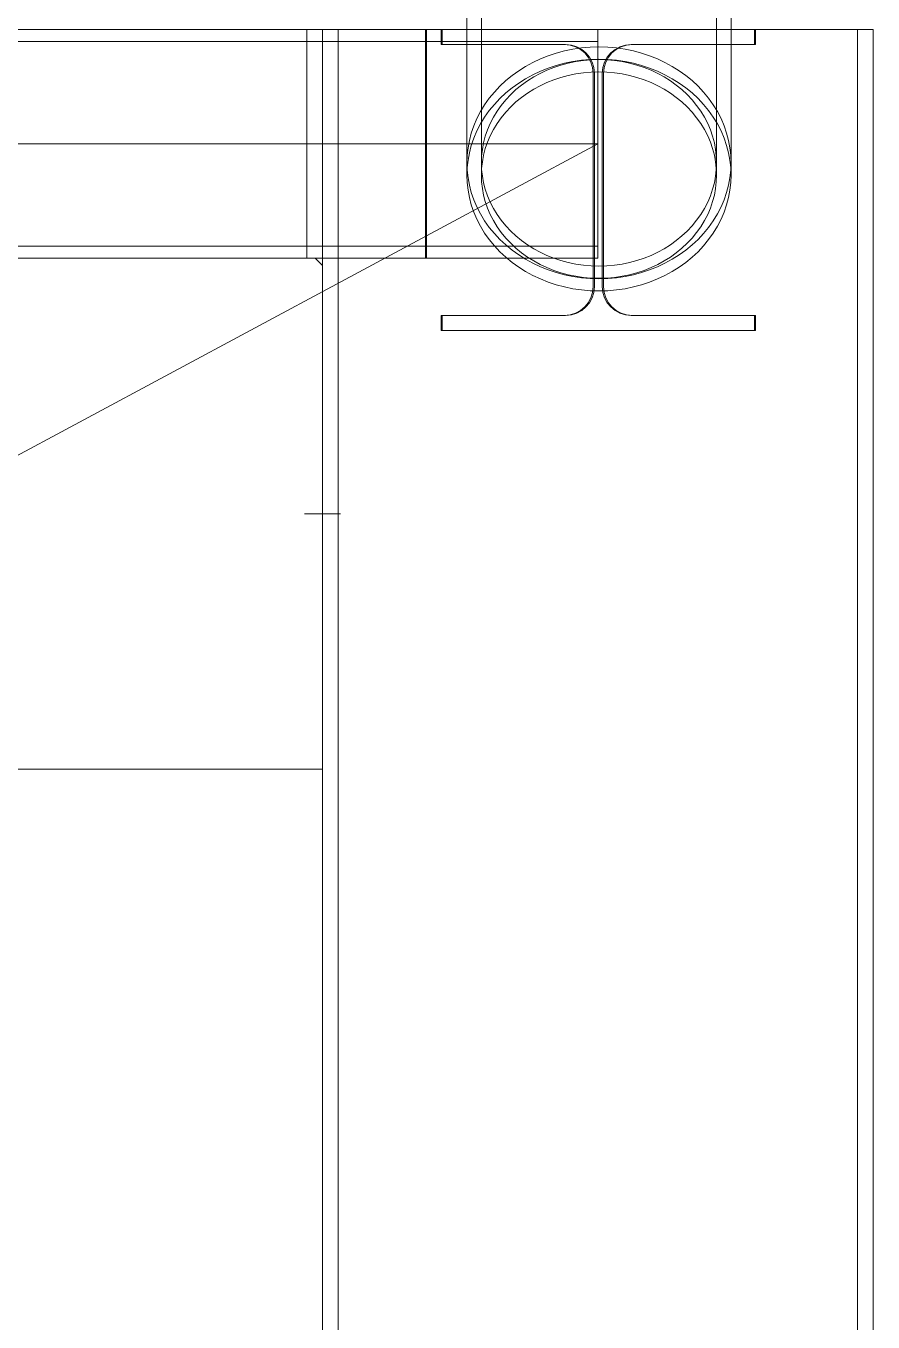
# Model space of a CAD drawing. Header units: millimetres. Extents: x -6949 to 305728, y -55091 to 76684.
# Drawn here: x 22025 to 22729, y 10927 to 12003 of the extents above; entities that cross this region are included whole.
import ezdxf

# ---------------------------------------------------------------- set-up
doc = ezdxf.new("R2010")
doc.units = ezdxf.units.MM
doc.layers.add('A-DETL', color=7, linetype='Continuous', lineweight=18, true_color=0x00a600)
for name, color, linetype, lineweight in [('S-BEAM', 5, 'Continuous', 18), ('S-COLS', 7, 'Continuous', 18), ('S-FSTN', 7, 'Continuous', 18)]:
    doc.layers.add(name, color=color, linetype=linetype, lineweight=lineweight)

# ---------------------------------------------------------------- blocks, each defined once
blk = doc.blocks.new('h-wide flange beams - HE200A-552744-Est')
at = {"layer": 'S-BEAM'}
for p, q in [((22258.5006, 12000.000256), (15241.5006, 12000.000256)), ((22258.5006, 12000.000256), (15241.5006, 12000.000256)), ((22258.5006, 11990.000256), (22258.5006, 12000.000256)), ((22258.5006, 12000.000256), (22258.5006, 12000.000256)), ((22258.5006, 12000.000256), (22258.5006, 11990.000256)), ((22258.5006, 11990.000256), (15241.5006, 11990.000256)), ((22258.5006, 11990.000256), (15241.5006, 11990.000256)), ((22258.5006, 11990.000256), (15241.5006, 11990.000256)), ((22258.5006, 11972.000256), (22258.5006, 11990.000256)), ((22258.5006, 11990.000256), (22258.5006, 11990.000256)), ((22258.5006, 11990.000256), (22258.5006, 11990.000256)), ((22258.5006, 11990.000256), (22258.5006, 11972.000256)), ((22258.5006, 11838.000256), (22258.5006, 11972.000256)), ((22258.5006, 11972.000256), (22258.5006, 11838.000256)), ((22258.5006, 11820.000256), (22258.5006, 11838.000256)), ((22258.5006, 11838.000256), (22258.5006, 11820.000256)), ((15241.5006, 11820.000256), (22258.5006, 11820.000256)), ((15241.5006, 11820.000256), (22258.5006, 11820.000256)), ((22258.5006, 11820.000256), (15241.5006, 11820.000256)), ((22258.5006, 11820.000256), (22258.5006, 11810.000256)), ((22258.5006, 11810.000256), (22258.5006, 11820.000256)), ((22258.5006, 11820.000256), (22258.5006, 11820.000256)), ((22258.5006, 11820.000256), (22258.5006, 11820.000256)), ((22258.5006, 11810.000256), (15241.5006, 11810.000256)), ((22258.5006, 11810.000256), (15241.5006, 11810.000256)), ((22258.5006, 11810.000256), (22258.5006, 11810.000256))]:
    blk.add_line(p, q, dxfattribs=at)
blk = doc.blocks.new('h-wide flange beams - HE200A-552740-Est')
at = {"layer": 'S-BEAM'}
for p, q in [((37258.50108, 12000.000256), (30241.50108, 12000.000256)), ((37258.50108, 12000.000256), (30241.50108, 12000.000256)), ((37258.50108, 11990.000256), (37258.50108, 12000.000256)), ((37258.50108, 12000.000256), (37258.50108, 12000.000256)), ((37258.50108, 12000.000256), (37258.50108, 11990.000256)), ((37258.50108, 11990.000256), (30241.50108, 11990.000256)), ((37258.50108, 11990.000256), (30241.50108, 11990.000256)), ((37258.50108, 11990.000256), (30241.50108, 11990.000256)), ((37258.50108, 11972.000256), (37258.50108, 11990.000256)), ((37258.50108, 11990.000256), (37258.50108, 11990.000256)), ((37258.50108, 11990.000256), (37258.50108, 11990.000256)), ((37258.50108, 11990.000256), (37258.50108, 11972.000256)), ((37258.50108, 11838.000256), (37258.50108, 11972.000256)), ((37258.50108, 11972.000256), (37258.50108, 11838.000256)), ((37258.50108, 11820.000256), (37258.50108, 11838.000256)), ((37258.50108, 11838.000256), (37258.50108, 11820.000256)), ((30241.50108, 11820.000256), (37258.50108, 11820.000256)), ((30241.50108, 11820.000256), (37258.50108, 11820.000256)), ((37258.50108, 11820.000256), (30241.50108, 11820.000256)), ((37258.50108, 11820.000256), (37258.50108, 11810.000256)), ((37258.50108, 11810.000256), (37258.50108, 11820.000256)), ((37258.50108, 11820.000256), (37258.50108, 11820.000256)), ((37258.50108, 11820.000256), (37258.50108, 11820.000256)), ((37258.50108, 11810.000256), (30241.50108, 11810.000256)), ((37258.50108, 11810.000256), (30241.50108, 11810.000256)), ((37258.50108, 11810.000256), (37258.50108, 11810.000256))]:
    blk.add_line(p, q, dxfattribs=at)
blk = doc.blocks.new('h-wide flange beams - HE260A-424104-Est')
at = {"layer": 'S-BEAM'}
for p, q in [((-130, 11987.500256), (-130, 12000.000256)), ((-130, 12000.000256), (130, 12000.000256)), ((130, 12000.000256), (-130, 12000.000256)), ((-130, 12000.000256), (-130, 11987.500256)), ((-130, 12000.000256), (-130, 12000.000256)), ((130, 12000.000256), (130, 11987.500256)), ((130, 11987.500256), (130, 12000.000256)), ((130, 12000.000256), (130, 12000.000256)), ((-27.75, 11987.500256), (-130, 11987.500256)), ((-130, 11987.500256), (-27.75, 11987.500256)), ((-130, 11987.500256), (-130, 11987.500256)), ((130, 11987.500256), (27.75, 11987.500256)), ((27.75, 11987.500256), (130, 11987.500256)), ((130, 11987.500256), (130, 11987.500256)), ((-3.75, 11786.500256), (-3.75, 11963.500256)), ((-3.75, 11963.500256), (-3.75, 11786.500256)), ((3.75, 11963.500256), (3.75, 11786.500256)), ((3.75, 11786.500256), (3.75, 11963.500256)), ((-130, 11762.500256), (-27.75, 11762.500256)), ((-130, 11750.000256), (-130, 11762.500256)), ((-130, 11762.500256), (-130, 11750.000256)), ((-27.75, 11762.500256), (-130, 11762.500256)), ((-130, 11762.500256), (-130, 11762.500256)), ((27.75, 11762.500256), (130, 11762.500256)), ((130, 11762.500256), (27.75, 11762.500256)), ((130, 11762.500256), (130, 11750.000256)), ((130, 11750.000256), (130, 11762.500256)), ((130, 11762.500256), (130, 11762.500256)), ((130, 11750.000256), (-130, 11750.000256)), ((-130, 11750.000256), (130, 11750.000256)), ((-130, 11750.000256), (-130, 11750.000256)), ((130, 11750.000256), (130, 11750.000256))]:
    blk.add_line(p, q, dxfattribs=at)
for centre, start, end in [((-27.75, 11963.500256), 360, 90), ((-27.75, 11963.500256), 360, 90), ((27.75, 11963.500256), 90, 180), ((27.75, 11963.500256), 90, 180), ((-27.75, 11786.500256), 270, 360), ((-27.75, 11786.500256), 270, 360), ((27.75, 11786.500256), 180, 270), ((27.75, 11786.500256), 180, 270)]:
    blk.add_arc(centre, 24, start, end, dxfattribs=at)
blk = doc.blocks.new('h-wide flange beams - HE260A-552746-Est')
at = {"layer": 'S-BEAM'}
for p, q in [((-130, 11987.500256), (-130, 12000.000256)), ((-130, 12000.000256), (130, 12000.000256)), ((130, 12000.000256), (-130, 12000.000256)), ((-130, 12000.000256), (-130, 11987.500256)), ((-130, 12000.000256), (-130, 12000.000256)), ((130, 12000.000256), (130, 11987.500256)), ((130, 11987.500256), (130, 12000.000256)), ((130, 12000.000256), (130, 12000.000256)), ((-27.75, 11987.500256), (-130, 11987.500256)), ((-130, 11987.500256), (-27.75, 11987.500256)), ((-130, 11987.500256), (-130, 11987.500256)), ((130, 11987.500256), (27.75, 11987.500256)), ((27.75, 11987.500256), (130, 11987.500256)), ((130, 11987.500256), (130, 11987.500256)), ((-3.75, 11786.500256), (-3.75, 11963.500256)), ((-3.75, 11963.500256), (-3.75, 11786.500256)), ((3.75, 11963.500256), (3.75, 11786.500256)), ((3.75, 11786.500256), (3.75, 11963.500256)), ((-130, 11762.500256), (-27.75, 11762.500256)), ((-130, 11750.000256), (-130, 11762.500256)), ((-130, 11762.500256), (-130, 11750.000256)), ((-27.75, 11762.500256), (-130, 11762.500256)), ((-130, 11762.500256), (-130, 11762.500256)), ((27.75, 11762.500256), (130, 11762.500256)), ((130, 11762.500256), (27.75, 11762.500256)), ((130, 11762.500256), (130, 11750.000256)), ((130, 11750.000256), (130, 11762.500256)), ((130, 11762.500256), (130, 11762.500256)), ((130, 11750.000256), (-130, 11750.000256)), ((-130, 11750.000256), (130, 11750.000256)), ((-130, 11750.000256), (-130, 11750.000256)), ((130, 11750.000256), (130, 11750.000256))]:
    blk.add_line(p, q, dxfattribs=at)
for centre, start, end in [((-27.75, 11963.500256), 360, 90), ((-27.75, 11963.500256), 360, 90), ((27.75, 11963.500256), 90, 180), ((27.75, 11963.500256), 90, 180), ((-27.75, 11786.500256), 270, 360), ((-27.75, 11786.500256), 270, 360), ((27.75, 11786.500256), 180, 270), ((27.75, 11786.500256), 180, 270)]:
    blk.add_arc(centre, 24, start, end, dxfattribs=at)
blk = doc.blocks.new('h-wide flange beams - HE200A-424225-Est')
at = {"layer": 'S-BEAM'}
for p, q in [((14857.00036, 12000.000256), (7643.00036, 12000.000256)), ((14857.00036, 12000.000256), (7643.00036, 12000.000256)), ((14857.00036, 11990.000256), (14857.00036, 12000.000256)), ((14857.00036, 12000.000256), (14857.00036, 12000.000256)), ((14857.00036, 12000.000256), (14857.00036, 11990.000256)), ((14857.00036, 11990.000256), (7643.00036, 11990.000256)), ((14857.00036, 11990.000256), (7643.00036, 11990.000256)), ((14857.00036, 11990.000256), (7643.00036, 11990.000256)), ((14857.00036, 11972.000256), (14857.00036, 11990.000256)), ((14857.00036, 11990.000256), (14857.00036, 11990.000256)), ((14857.00036, 11990.000256), (14857.00036, 11990.000256)), ((14857.00036, 11990.000256), (14857.00036, 11972.000256)), ((14857.00036, 11838.000256), (14857.00036, 11972.000256)), ((14857.00036, 11972.000256), (14857.00036, 11838.000256)), ((14857.00036, 11820.000256), (14857.00036, 11838.000256)), ((14857.00036, 11838.000256), (14857.00036, 11820.000256)), ((7643.00036, 11820.000256), (14857.00036, 11820.000256)), ((7643.00036, 11820.000256), (14857.00036, 11820.000256)), ((14857.00036, 11820.000256), (7643.00036, 11820.000256)), ((14857.00036, 11820.000256), (14857.00036, 11810.000256)), ((14857.00036, 11810.000256), (14857.00036, 11820.000256)), ((14857.00036, 11820.000256), (14857.00036, 11820.000256)), ((14857.00036, 11820.000256), (14857.00036, 11820.000256)), ((14857.00036, 11810.000256), (7643.00036, 11810.000256)), ((14857.00036, 11810.000256), (7643.00036, 11810.000256)), ((14857.00036, 11810.000256), (14857.00036, 11810.000256))]:
    blk.add_line(p, q, dxfattribs=at)
blk = doc.blocks.new('Travi HE - HE200A-543390-Est')
at = {"layer": 'S-BEAM'}
for p, q in [((15144, 12000), (22358, 12000)), ((15144, 12000), (22358, 12000)), ((22358, 11990), (22358, 12000)), ((22358, 12000), (22358, 12000)), ((22358, 12000), (22358, 11990)), ((22358, 11990), (15144, 11990)), ((15144, 11990), (22358, 11990)), ((15144, 11990), (22358, 11990)), ((22358, 11972), (22358, 11990)), ((22358, 11990), (22358, 11990)), ((22358, 11990), (22358, 11990)), ((22358, 11990), (22358, 11972)), ((22358, 11838), (22358, 11972)), ((22358, 11972), (22358, 11838)), ((22358, 11820), (22358, 11838)), ((22358, 11838), (22358, 11820)), ((15144, 11820), (22358, 11820)), ((22358, 11820), (15144, 11820)), ((15144, 11820), (22358, 11820)), ((22358, 11820), (22358, 11820)), ((22358, 11820), (22358, 11820)), ((22358, 11820), (22358, 11810)), ((22358, 11810), (22358, 11820)), ((15144, 11810), (22358, 11810)), ((15144, 11810), (22358, 11810)), ((22358, 11810), (22358, 11810))]:
    blk.add_line(p, q, dxfattribs=at)
blk = doc.blocks.new('219_1MM HOLLOW - 219_1MM HOLLOW-542601-Est')
at = {"layer": 'S-BEAM', "flags": 128}
for points in [[(-109.6, 12037), (-109.6, 11972.3), (-109.6, 11906.6), (-109.6, 11879)], [(-109.6, 11889.2), (-109.6, 11955.2), (-109.6, 12020.2)], [(-97.6, 12037), (-97.6, 11972.3), (-97.6, 11906.6), (-97.6, 11879)], [(-97.6, 11889.2), (-97.6, 11955.2), (-97.6, 12020.2)], [(97.6, 12037), (97.6, 11972.3), (97.6, 11906.6), (97.6, 11889.2)], [(97.6, 11879), (97.6, 11945.1), (97.6, 12010.3)], [(109.6, 12037), (109.6, 11972.3), (109.6, 11906.6), (109.6, 11889.2)], [(109.6, 11879), (109.6, 11945.1), (109.6, 12010.3)]]:
    blk.add_lwpolyline(points, dxfattribs=at)
at = {"layer": 'S-BEAM'}
for centre, major_axis, ratio, start_param, end_param in [((0, 11889.2), (-109.6, 0), 0.878342, 4.712389, 7.853982), ((0, 11889.2), (-109.6, 0), 0.878342, 1.570796, 4.712389), ((0, 11879), (109.6, 0), 0.877712, 1.570796, 4.712389), ((0, 11889.2), (-97.6, 0), 0.878342, 4.712389, 7.853982), ((0, 11879), (-109.6, 0), 0.877712, 1.570796, 4.712389), ((0, 11889.2), (-97.6, 0), 0.878342, 1.570796, 4.712389), ((0, 11879), (97.6, 0), 0.877712, 1.570796, 4.712389), ((0, 11879), (-97.6, 0), 0.877712, 1.570796, 4.712389)]:
    blk.add_ellipse(centre, major_axis=major_axis, ratio=ratio, start_param=start_param, end_param=end_param, dxfattribs=at)

msp = doc.modelspace()

# ---------------------------------------------------------------- linework, layer by layer
at = {"layer": 'A-DETL'}
for p, q in [((22500.0007, 11905.0003), (15003.7505, 11905.0003)), ((18750.0006, 9890.0003), (22500.0007, 11905.0003))]:
    msp.add_line(p, q, dxfattribs=at)
at = {"layer": 'S-BEAM'}
for p, q in [((15000.0007, 12000.0003), (22500.0007, 12000.0003)), ((15140.0015, 12000.0003), (22500.0007, 12000.0003)), ((22631.0011, 12000.0003), (22371.0011, 12000.0003)), ((22371.0011, 12000.0003), (22371.0011, 11987.5003)), ((22371.0011, 12000.0003), (22371.0011, 12000.0003)), ((22500.0007, 12000.0003), (22500.0007, 11990.0003)), ((22500.0007, 12000.0003), (22500.0007, 11990.0003)), ((22631.0011, 11987.5003), (22631.0011, 12000.0003)), ((22631.0011, 12000.0003), (22631.0011, 12000.0003)), ((22500.0007, 11990.0003), (15000.0007, 11990.0003)), ((15000.0007, 11990.0003), (22500.0007, 11990.0003)), ((15000.0007, 11990.0003), (22500.0007, 11990.0003)), ((22500.0007, 11990.0003), (15140.0015, 11990.0003)), ((15140.0015, 11990.0003), (22500.0007, 11990.0003)), ((15140.0015, 11990.0003), (22500.0007, 11990.0003)), ((22500.0007, 11972.0003), (22500.0007, 11990.0003)), ((22500.0007, 11990.0003), (22500.0007, 11972.0003)), ((22500.0007, 11972.0003), (22500.0007, 11990.0003)), ((22500.0007, 11990.0003), (22500.0007, 11972.0003)), ((22371.0011, 11987.5003), (22473.2511, 11987.5003)), ((22371.0011, 11987.5003), (22371.0011, 11987.5003)), ((22528.7511, 11987.5003), (22631.0011, 11987.5003)), ((22631.0011, 11987.5003), (22631.0011, 11987.5003)), ((22500.0007, 11972.0003), (22500.0007, 11838.0003)), ((22500.0007, 11972.0003), (22500.0007, 11838.0003)), ((22497.2511, 11963.5003), (22497.2511, 11786.5003)), ((22504.7511, 11786.5003), (22504.7511, 11963.5003)), ((22500.0007, 11820.0003), (22500.0007, 11838.0003)), ((22500.0007, 11838.0003), (22500.0007, 11820.0003)), ((22500.0007, 11820.0003), (22500.0007, 11838.0003)), ((22500.0007, 11838.0003), (22500.0007, 11820.0003)), ((15000.0007, 11820.0003), (22500.0007, 11820.0003)), ((15000.0007, 11820.0003), (22500.0007, 11820.0003)), ((15000.0007, 11820.0003), (22500.0007, 11820.0003)), ((15140.0015, 11820.0003), (22500.0007, 11820.0003)), ((15140.0015, 11820.0003), (22500.0007, 11820.0003)), ((15140.0015, 11820.0003), (22500.0007, 11820.0003)), ((22500.0007, 11820.0003), (22500.0007, 11810.0003)), ((22500.0007, 11820.0003), (22500.0007, 11810.0003)), ((15000.0007, 11810.0003), (22500.0007, 11810.0003)), ((15140.0015, 11810.0003), (22500.0007, 11810.0003)), ((22473.2511, 11762.5003), (22371.0011, 11762.5003)), ((22371.0011, 11762.5003), (22371.0011, 11750.0003)), ((22371.0011, 11762.5003), (22371.0011, 11762.5003)), ((22631.0011, 11762.5003), (22528.7511, 11762.5003)), ((22631.0011, 11750.0003), (22631.0011, 11762.5003)), ((22631.0011, 11762.5003), (22631.0011, 11762.5003)), ((22371.0011, 11750.0003), (22631.0011, 11750.0003)), ((22371.0011, 11750.0003), (22371.0011, 11750.0003)), ((22631.0011, 11750.0003), (22631.0011, 11750.0003))]:
    msp.add_line(p, q, dxfattribs=at)
for centre, start, end in [((22473.2511, 11963.5003), 0, 90), ((22528.7511, 11963.5003), 90, 180), ((22473.2511, 11786.5003), 270, 0), ((22528.7511, 11786.5003), 180, 270)]:
    msp.add_arc(centre, 24, start, end, dxfattribs=at)
at = {"layer": 'S-COLS'}
for p, q in [((22271.5007, 12000.0004), (22271.5007, 20.001)), ((22271.5007, 12000.0004), (22728.5007, 12000.0004)), ((22728.5007, 12000.0004), (22271.5007, 12000.0004)), ((22284.5007, 12000.0004), (22284.5007, 20.001)), ((22284.5007, 12000.0004), (22715.5007, 12000.0004)), ((22715.5007, 12000.0004), (22284.5007, 12000.0004)), ((22715.5007, 20.001), (22715.5007, 12000.0004)), ((22728.5007, 20.001), (22728.5007, 12000.0004))]:
    msp.add_line(p, q, dxfattribs=at)
at = {"layer": 'S-FSTN'}
for p, q in [((22265.5007, 11810.0003), (21709.5584, 11810.0003)), ((22271.5007, 11804.0003), (22265.5007, 11810.0003)), ((22271.5007, 11385.7855), (22271.5007, 11804.0003)), ((22271.5007, 11612.8929), (22271.5007, 11582.8929)), ((22286.5007, 11597.8929), (22256.5007, 11597.8929)), ((21852.3145, 11385.7855), (22271.5007, 11385.7855))]:
    msp.add_line(p, q, dxfattribs=at)

# ---------------------------------------------------------------- block references
at = {"layer": 'S-BEAM'}
for name, p in [('219_1MM HOLLOW - 219_1MM HOLLOW-542601-Est', (22501.0011, 0)), ('h-wide flange beams - HE200A-424225-Est', (7500.0002, 0)), ('h-wide flange beams - HE200A-424225-Est', (7500.0002, 0)), ('h-wide flange beams - HE200A-424225-Est', (7500.0002, 0)), ('h-wide flange beams - HE200A-424225-Est', (7500.0002, 0)), ('h-wide flange beams - HE200A-424225-Est', (7500.0002, 0)), ('Travi HE - HE200A-543390-Est', (0, 0)), ('Travi HE - HE200A-543390-Est', (0, 0)), ('Travi HE - HE200A-543390-Est', (0, 0)), ('Travi HE - HE200A-543390-Est', (0, 0)), ('Travi HE - HE200A-543390-Est', (0, 0)), ('Travi HE - HE200A-543390-Est', (0, 0)), ('Travi HE - HE200A-543390-Est', (0, 0)), ('h-wide flange beams - HE200A-552744-Est', (0, 0)), ('h-wide flange beams - HE200A-552744-Est', (0, 0)), ('h-wide flange beams - HE200A-552740-Est', (-15000.0005, 0)), ('h-wide flange beams - HE260A-424104-Est', (22500.0007, 0)), ('h-wide flange beams - HE260A-552746-Est', (22500.0007, 0))]:
    msp.add_blockref(name, p, dxfattribs=at)

doc.saveas('drawing.dxf')
